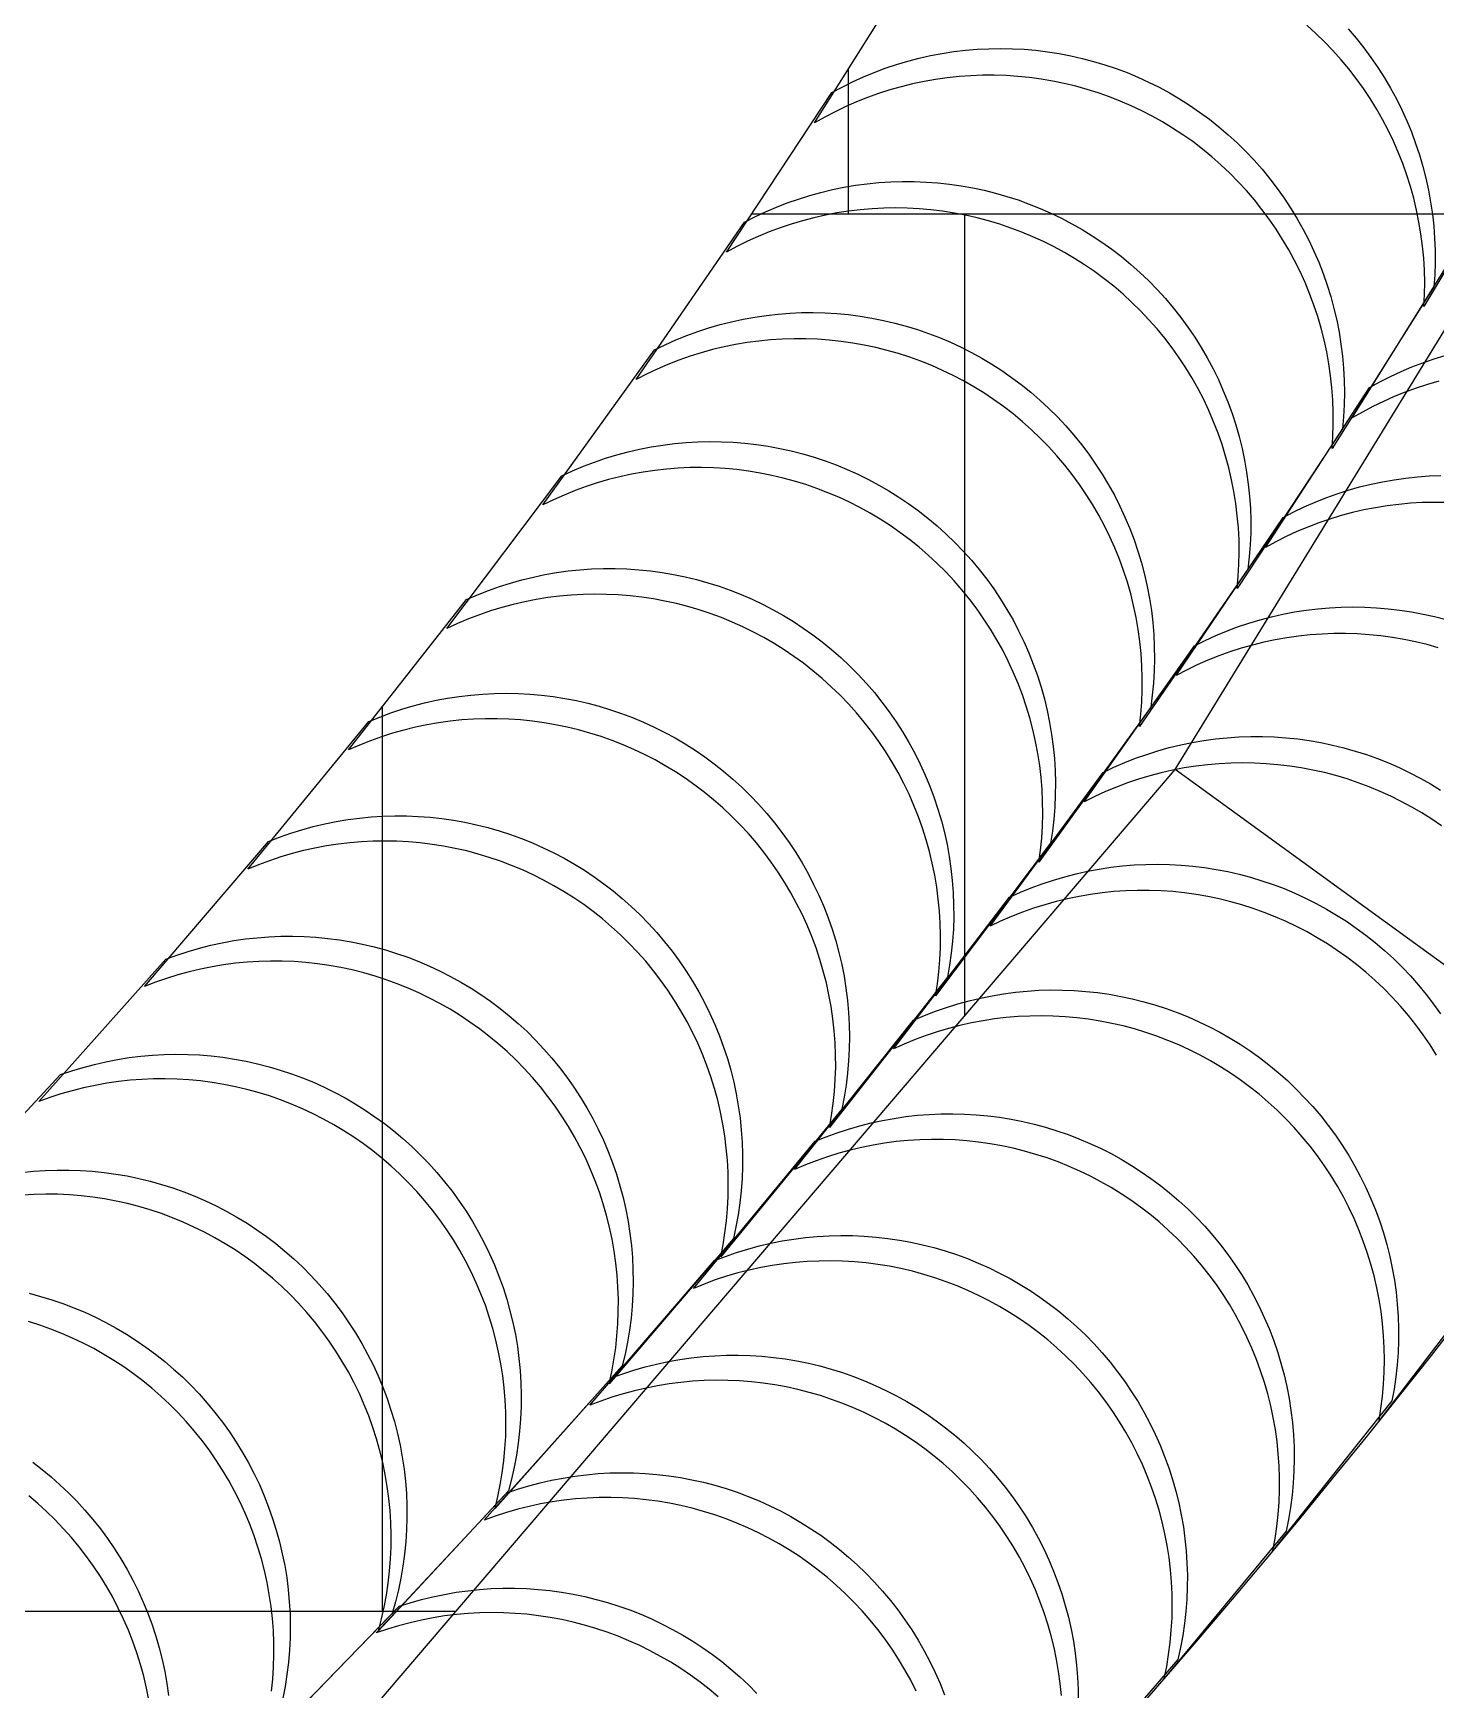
# Model space of a CAD drawing. Header units: metres. Extents: x -22.9 to 22.9, y -22.9 to 22.9.
# Drawn here: x 14.327 to 17.997, y -14.989 to -10.652 of the extents above; entities that cross this region are included whole.
import ezdxf

# ---------------------------------------------------------------- set-up
doc = ezdxf.new("R2010")
doc.units = ezdxf.units.M
for name, color, linetype in [('OBSERVED_CIRCULAR_SCAN', 3, 'Continuous'), ('SCAN_FOOTPRINTS', 5, 'Continuous'), ('TANK_BOUNDARY', 7, 'Continuous')]:
    doc.layers.add(name, color=color, linetype=linetype)

msp = doc.modelspace()

# ---------------------------------------------------------------- linework, layer by layer
at = {"layer": 'OBSERVED_CIRCULAR_SCAN'}
for p, q in [((17.3146, -12.5798), (19.0693, -9.7163)), ((16.4592, -10.7475), (16.4592, -11.1252)), ((16.2073, -11.1252), (18.1117, -11.1252)), ((16.764, -11.1252), (16.764, -13.2244)), ((15.24, -12.4166), (15.24, -14.7828)), ((15.1335, -15.1335), (17.3146, -12.5798)), ((18.4915, -13.4349), (17.3146, -12.5798)), ((12.9581, -14.7828), (15.433, -14.7828))]:
    msp.add_line(p, q, dxfattribs=at)
at = {"layer": 'SCAN_FOOTPRINTS'}
for points in [[(17.7678, -10.6413), (17.7885, -10.6654), (17.8083, -10.6903), (17.8272, -10.7158), (17.8453, -10.742), (17.8623, -10.7688), (17.8785, -10.7962), (17.8936, -10.8241), (17.9078, -10.8526), (17.9209, -10.8815), (17.933, -10.9109), (17.9441, -10.9407), (17.9541, -10.9709), (17.9631, -11.0014), (17.9709, -11.0322), (17.9777, -11.0633), (17.9833, -11.0945), (17.9879, -11.126), (17.9913, -11.1576), (17.9936, -11.1893), (17.9948, -11.2211), (17.9949, -11.2528), (17.9939, -11.2846), (17.9917, -11.3163), (17.7254, -11.7395), (17.7254, -11.7395), (17.7275, -11.7078), (17.7286, -11.676), (17.7285, -11.6442), (17.7273, -11.6125), (17.725, -11.5808), (17.7216, -11.5492), (17.717, -11.5177), (17.7113, -11.4864), (17.7046, -11.4554), (17.6967, -11.4246), (17.6878, -11.3941), (17.6778, -11.3639), (17.6667, -11.3341), (17.6546, -11.3047), (17.6415, -11.2758), (17.6273, -11.2473), (17.6121, -11.2194), (17.596, -11.192), (17.5789, -11.1652), (17.5609, -11.139), (17.542, -11.1135), (17.5221, -11.0886), (17.5015, -11.0645), (17.4799, -11.0411), (17.4576, -11.0185), (17.4345, -10.9967), (17.4106, -10.9757), (17.386, -10.9556), (17.3607, -10.9363), (17.3347, -10.918), (17.3081, -10.9006), (17.2818, -10.8847), (17.2549, -10.8696), (17.2275, -10.8555), (17.1997, -10.8423), (17.1714, -10.8301), (17.1427, -10.8189), (17.1137, -10.8086), (17.0843, -10.7994), (17.0547, -10.7911), (17.0247, -10.7839), (16.9946, -10.7777), (16.9642, -10.7726), (16.9337, -10.7685), (16.9031, -10.7654), (16.8723, -10.7634), (16.8416, -10.7624), (16.8108, -10.7625), (16.78, -10.7636), (16.7493, -10.7658), (16.7186, -10.7691), (16.6882, -10.7733), (16.6578, -10.7787), (16.6277, -10.785), (16.5978, -10.7924), (16.5682, -10.8008), (16.5389, -10.8103), (16.5099, -10.8207), (16.4813, -10.8321), (16.4531, -10.8444), (16.4253, -10.8578), (16.398, -10.872), (16.3713, -10.8872), (16.6376, -10.4641)], [(18.2232, -10.9396), (17.9658, -11.3682), (17.9658, -11.3682), (17.9673, -11.3364), (17.9677, -11.3047), (17.9669, -11.2729), (17.9651, -11.2411), (17.9621, -11.2095), (17.958, -11.178), (17.9528, -11.1466), (17.9465, -11.1155), (17.9391, -11.0846), (17.9306, -11.0539), (17.921, -11.0236), (17.9104, -10.9937), (17.8987, -10.9641), (17.886, -10.935), (17.8722, -10.9063), (17.8575, -10.8782), (17.8417, -10.8505), (17.825, -10.8235), (17.8074, -10.797), (17.7888, -10.7712), (17.7694, -10.7461), (17.749, -10.7217), (17.7278, -10.698), (17.7058, -10.6751), (17.683, -10.6529), (17.6594, -10.6316)], [(18.0044, -11.5635), (17.9748, -11.572), (17.9455, -11.5816), (17.9166, -11.5921), (17.888, -11.6036), (17.8599, -11.6161), (17.8322, -11.6296), (17.8049, -11.644), (17.7782, -11.6593), (18.0426, -11.2349)], [(18.023, -11.8808), (17.9922, -11.8805), (17.9614, -11.8811), (17.9307, -11.8829), (17.9, -11.8857), (17.8695, -11.8895), (17.8391, -11.8944), (17.8089, -11.9003), (17.7789, -11.9073), (17.7491, -11.9152), (17.7197, -11.9242), (17.6905, -11.9342), (17.6618, -11.9452), (17.6334, -11.9571), (17.6054, -11.9701), (17.5779, -11.9839), (17.5509, -11.9987), (17.8235, -11.5795), (17.8235, -11.5795), (17.8505, -11.5647), (17.878, -11.5509), (17.9059, -11.5379), (17.9343, -11.526), (17.9631, -11.515), (17.9922, -11.505), (18.0216, -11.496)], [(18.0034, -12.2609), (17.9738, -12.2526), (17.9438, -12.2454), (17.9137, -12.2392), (17.8833, -12.2341), (17.8528, -12.23), (17.8221, -12.2269), (17.7914, -12.2249), (17.7606, -12.224), (17.7298, -12.2241), (17.6991, -12.2252), (17.6684, -12.2274), (17.6377, -12.2307), (17.6072, -12.235), (17.5769, -12.2403), (17.5468, -12.2467), (17.5169, -12.2541), (17.4873, -12.2625), (17.458, -12.2719), (17.429, -12.2823), (17.4004, -12.2937), (17.3722, -12.3061), (17.3444, -12.3194), (17.3172, -12.3337), (17.5977, -11.9198), (17.5977, -11.9198), (17.625, -11.9056), (17.6527, -11.8922), (17.6809, -11.8798), (17.7095, -11.8684), (17.7385, -11.858), (17.7678, -11.8486), (17.7974, -11.8402), (17.8273, -11.8328), (17.8574, -11.8264), (17.8878, -11.8211), (17.9183, -11.8168), (17.9489, -11.8135), (17.9796, -11.8113), (18.0104, -11.8102)], [(18.0118, -12.7273), (17.9863, -12.71), (17.9603, -12.6935), (17.9337, -12.678), (17.9066, -12.6633), (17.8791, -12.6496), (17.851, -12.6369), (17.8226, -12.6251), (17.7937, -12.6143), (17.7645, -12.6045), (17.735, -12.5957), (17.7052, -12.5879), (17.6752, -12.5812), (17.6449, -12.5754), (17.6145, -12.5707), (17.5839, -12.5671), (17.5532, -12.5645), (17.5225, -12.5629), (17.4917, -12.5624), (17.4609, -12.563), (17.4302, -12.5646), (17.3995, -12.5673), (17.3689, -12.571), (17.3385, -12.5757), (17.3083, -12.5815), (17.2782, -12.5884), (17.2484, -12.5962), (17.219, -12.6051), (17.1898, -12.6149), (17.161, -12.6258), (17.1325, -12.6376), (17.1045, -12.6504), (17.077, -12.6642), (17.3654, -12.2557), (17.3654, -12.2557), (17.393, -12.242), (17.421, -12.2292), (17.4494, -12.2174), (17.4782, -12.2065), (17.5074, -12.1966), (17.5369, -12.1878), (17.5667, -12.1799), (17.5967, -12.1731), (17.6269, -12.1673), (17.6573, -12.1626), (17.6879, -12.1589), (17.7186, -12.1562), (17.7493, -12.1546), (17.7801, -12.154), (17.8109, -12.1545), (17.8417, -12.1561), (17.8724, -12.1587), (17.9029, -12.1623), (17.9334, -12.167), (17.9636, -12.1727), (17.9937, -12.1795), (18.0235, -12.1873)], [(17.9989, -13.327), (17.9818, -13.3002), (17.9638, -13.274), (17.9449, -13.2484), (17.9252, -13.2235), (17.9045, -13.1994), (17.883, -13.176), (17.8607, -13.1533), (17.8376, -13.1315), (17.8138, -13.1104), (17.7892, -13.0903), (17.7639, -13.071), (17.7388, -13.0532), (17.7131, -13.0362), (17.6868, -13.0202), (17.66, -13.005), (17.6327, -12.9908), (17.6049, -12.9775), (17.5767, -12.9652), (17.5481, -12.9539), (17.5191, -12.9435), (17.4897, -12.9341), (17.4601, -12.9258), (17.4302, -12.9184), (17.4001, -12.9121), (17.3697, -12.9069), (17.3392, -12.9026), (17.3086, -12.8994), (17.2779, -12.8973), (17.2471, -12.8962), (17.2163, -12.8962), (17.1855, -12.8972), (17.1548, -12.8993), (17.1242, -12.9024), (17.0937, -12.9066), (17.0633, -12.9118), (17.0332, -12.918), (17.0032, -12.9253), (16.9736, -12.9336), (16.9442, -12.9429), (16.9152, -12.9532), (16.8866, -12.9645), (16.8583, -12.9767), (16.8305, -12.9899), (17.1267, -12.5871), (17.1267, -12.5871), (17.1545, -12.5739), (17.1828, -12.5617), (17.2114, -12.5504), (17.2405, -12.5401), (17.2698, -12.5308), (17.2995, -12.5225), (17.3294, -12.5152), (17.3595, -12.509), (17.3899, -12.5037), (17.4204, -12.4996), (17.451, -12.4965), (17.4818, -12.4944), (17.5125, -12.4934), (17.5433, -12.4934), (17.5741, -12.4945), (17.6048, -12.4966), (17.6354, -12.4998), (17.6659, -12.504), (17.6963, -12.5093), (17.7264, -12.5156), (17.7563, -12.523), (17.786, -12.5313), (17.8153, -12.5407), (17.8443, -12.5511), (17.8729, -12.5624), (17.9011, -12.5747), (17.9289, -12.588), (17.9562, -12.6022), (17.983, -12.6174), (18.0093, -12.6334)], [(18.1523, -13.8864), (17.8484, -14.2834), (17.8484, -14.2834), (17.8534, -14.252), (17.8574, -14.2205), (17.8602, -14.1888), (17.8619, -14.1571), (17.8625, -14.1253), (17.8619, -14.0935), (17.8603, -14.0618), (17.8575, -14.0301), (17.8536, -13.9986), (17.8486, -13.9672), (17.8425, -13.936), (17.8353, -13.905), (17.827, -13.8743), (17.8176, -13.844), (17.8072, -13.8139), (17.7957, -13.7843), (17.7832, -13.7551), (17.7696, -13.7264), (17.755, -13.6981), (17.7395, -13.6704), (17.723, -13.6432), (17.7055, -13.6167), (17.6871, -13.5908), (17.6678, -13.5655), (17.6476, -13.5409), (17.6266, -13.5171), (17.6047, -13.494), (17.582, -13.4718), (17.5586, -13.4503), (17.5344, -13.4297), (17.5095, -13.4099), (17.4847, -13.3916), (17.4594, -13.3742), (17.4334, -13.3576), (17.4069, -13.3419), (17.3799, -13.3272), (17.3523, -13.3134), (17.3244, -13.3005), (17.296, -13.2886), (17.2672, -13.2777), (17.238, -13.2678), (17.2085, -13.2589), (17.1788, -13.2509), (17.1488, -13.2441), (17.1185, -13.2382), (17.0881, -13.2334), (17.0576, -13.2296), (17.0269, -13.2269), (16.9961, -13.2252), (16.9654, -13.2246), (16.9346, -13.225), (16.9038, -13.2265), (16.8731, -13.229), (16.8425, -13.2326), (16.8121, -13.2372), (16.7818, -13.2429), (16.7518, -13.2496), (16.722, -13.2573), (16.6924, -13.266), (16.6632, -13.2758), (16.6344, -13.2865), (16.6059, -13.2982), (16.5778, -13.3109), (16.8817, -12.9139), (16.8817, -12.9139), (16.9098, -12.9012), (16.9383, -12.8895), (16.9671, -12.8787), (16.9963, -12.869), (17.0259, -12.8603), (17.0557, -12.8525), (17.0857, -12.8458), (17.116, -12.8402), (17.1464, -12.8356), (17.177, -12.832), (17.2077, -12.8294), (17.2385, -12.828), (17.2693, -12.8275), (17.3, -12.8282), (17.3308, -12.8298), (17.3615, -12.8326), (17.392, -12.8363), (17.4224, -12.8412), (17.4527, -12.847), (17.4827, -12.8539), (17.5124, -12.8618), (17.5419, -12.8707), (17.5711, -12.8807), (17.5999, -12.8916), (17.6283, -12.9035), (17.6562, -12.9163), (17.6838, -12.9302), (17.7108, -12.9449), (17.7373, -12.9606), (17.7633, -12.9771), (17.7886, -12.9946), (17.8134, -13.0129), (17.8383, -13.0326), (17.8625, -13.0532), (17.8859, -13.0747), (17.9086, -13.097), (17.9305, -13.1201), (17.9515, -13.1439), (17.9717, -13.1685), (17.991, -13.1937), (18.0094, -13.2196)], [(14.0584, -13.7445), (14.3988, -13.3783), (14.3988, -13.3783), (14.428, -13.3684), (14.4574, -13.3594), (14.4872, -13.3515), (14.5172, -13.3446), (14.5474, -13.3387), (14.5778, -13.3339), (14.6084, -13.3301), (14.6391, -13.3274), (14.6698, -13.3257), (14.7006, -13.325), (14.7314, -13.3254), (14.7621, -13.3269), (14.7928, -13.3294), (14.8234, -13.333), (14.8539, -13.3376), (14.8841, -13.3432), (14.9142, -13.3499), (14.944, -13.3576), (14.9735, -13.3663), (15.0028, -13.3761), (15.0316, -13.3868), (15.0601, -13.3985), (15.0882, -13.4111), (15.1158, -13.4248), (15.1429, -13.4393), (15.1696, -13.4548), (15.1956, -13.4712), (15.2211, -13.4884), (15.246, -13.5065), (15.2703, -13.5255), (15.2939, -13.5453), (15.3168, -13.5659), (15.3397, -13.5879), (15.3618, -13.6108), (15.3831, -13.6344), (15.4035, -13.6587), (15.4231, -13.6838), (15.4417, -13.7095), (15.4595, -13.7359), (15.4763, -13.7629), (15.4921, -13.7904), (15.507, -13.8185), (15.5208, -13.8471), (15.5337, -13.8762), (15.5455, -13.9057), (15.5562, -13.9356), (15.5659, -13.9659), (15.5745, -13.9965), (15.582, -14.0274), (15.5885, -14.0585), (15.5938, -14.0899), (15.598, -14.1214), (15.6011, -14.153), (15.6031, -14.1847), (15.6039, -14.2165), (15.6037, -14.2483), (15.6023, -14.28), (15.5998, -14.3117), (15.5962, -14.3433), (15.5914, -14.3747), (15.5856, -14.406), (15.5787, -14.437), (15.5706, -14.4678), (15.2302, -14.834), (15.2302, -14.834), (15.2382, -14.8032), (15.2452, -14.7722), (15.251, -14.7409), (15.2557, -14.7095), (15.2594, -14.6779), (15.2619, -14.6462), (15.2632, -14.6145), (15.2635, -14.5827), (15.2626, -14.5509), (15.2607, -14.5192), (15.2576, -14.4876), (15.2533, -14.4561), (15.248, -14.4247), (15.2416, -14.3936), (15.2341, -14.3627), (15.2254, -14.3321), (15.2158, -14.3018), (15.205, -14.2719), (15.1932, -14.2424), (15.1804, -14.2133), (15.1665, -14.1847), (15.1517, -14.1566), (15.1358, -14.1291), (15.119, -14.1021), (15.1013, -14.0757), (15.0826, -14.05), (15.0631, -14.0249), (15.0426, -14.0006), (15.0213, -13.977), (14.9992, -13.9541), (14.9763, -13.9321), (14.9534, -13.9115), (14.9298, -13.8917), (14.9056, -13.8727), (14.8807, -13.8546), (14.8552, -13.8374), (14.8291, -13.821), (14.8025, -13.8055), (14.7754, -13.7909), (14.7477, -13.7773), (14.7197, -13.7647), (14.6912, -13.753), (14.6623, -13.7422), (14.6331, -13.7325), (14.6036, -13.7238), (14.5738, -13.7161), (14.5437, -13.7094), (14.5134, -13.7038), (14.483, -13.6992), (14.4524, -13.6956), (14.4217, -13.6931), (14.3909, -13.6916), (14.3602, -13.6912), (14.3294, -13.6919), (14.2986, -13.6935)], [(14.2973, -13.6343), (14.3279, -13.6311), (14.3586, -13.629), (14.3894, -13.628), (14.4202, -13.628), (14.451, -13.629), (14.4817, -13.6311), (14.5123, -13.6343), (14.5428, -13.6385), (14.5732, -13.6437), (14.6033, -13.65), (14.6332, -13.6573), (14.6629, -13.6656), (14.6922, -13.6749), (14.7212, -13.6853), (14.7499, -13.6966), (14.7781, -13.7089), (14.8059, -13.7221), (14.8332, -13.7363), (14.8601, -13.7514), (14.8864, -13.7675), (14.9121, -13.7844), (14.9372, -13.8022), (14.9617, -13.8208), (14.9856, -13.8403), (15.0088, -13.8605), (15.0313, -13.8816), (15.0537, -13.9041), (15.0753, -13.9274), (15.0961, -13.9515), (15.116, -13.9762), (15.1351, -14.0017), (15.1532, -14.0278), (15.1704, -14.0545), (15.1866, -14.0819), (15.2019, -14.1097), (15.2161, -14.1381), (15.2294, -14.167), (15.2416, -14.1964), (15.2528, -14.2261), (15.2629, -14.2563), (15.272, -14.2867), (15.28, -14.3175), (15.2868, -14.3485), (15.2926, -14.3798), (15.2973, -14.4112), (15.3008, -14.4428), (15.3033, -14.4745), (15.3046, -14.5063), (15.3048, -14.5381), (15.3039, -14.5698), (15.3018, -14.6015), (15.2987, -14.6332), (15.2944, -14.6647), (15.289, -14.696), (15.2825, -14.7271), (15.2749, -14.758), (15.2663, -14.7886), (14.9183, -15.1476)], [(17.0175, -15.0039), (17.0143, -14.9723), (17.01, -14.9408), (17.0046, -14.9095), (16.9981, -14.8783), (16.9905, -14.8475), (16.9818, -14.8169), (16.972, -14.7867), (16.9612, -14.7568), (16.9493, -14.7273), (16.9364, -14.6983), (16.9224, -14.6697), (16.9075, -14.6416), (16.8916, -14.6141), (16.8747, -14.5872), (16.8569, -14.5608), (16.8382, -14.5352), (16.8185, -14.5102), (16.798, -14.4859), (16.7767, -14.4623), (16.7545, -14.4395), (16.7316, -14.4175), (16.7079, -14.3964), (16.6842, -14.3767), (16.6599, -14.3578), (16.6349, -14.3398), (16.6093, -14.3226), (16.5832, -14.3064), (16.5565, -14.291), (16.5293, -14.2765), (16.5016, -14.263), (16.4735, -14.2505), (16.445, -14.2389), (16.4161, -14.2283), (16.3868, -14.2186), (16.3573, -14.21), (16.3274, -14.2024), (16.2973, -14.1959), (16.267, -14.1904), (16.2366, -14.1859), (16.206, -14.1824), (16.1753, -14.18), (16.1445, -14.1787), (16.1137, -14.1784), (16.0829, -14.1791), (16.0522, -14.181), (16.0215, -14.1838), (15.991, -14.1877), (15.9606, -14.1927), (15.9304, -14.1987), (15.9004, -14.2057), (15.8707, -14.2137), (15.8413, -14.2228), (15.8122, -14.2328), (15.7834, -14.2439), (16.1097, -13.865), (16.1097, -13.865), (16.1384, -13.854), (16.1675, -13.8439), (16.197, -13.8349), (16.2267, -13.8268), (16.2567, -13.8198), (16.2869, -13.8138), (16.3173, -13.8089), (16.3478, -13.8049), (16.3785, -13.8021), (16.4092, -13.8003), (16.44, -13.7995), (16.4708, -13.7998), (16.5016, -13.8011), (16.5323, -13.8035), (16.5629, -13.807), (16.5933, -13.8115), (16.6236, -13.817), (16.6537, -13.8236), (16.6835, -13.8312), (16.7131, -13.8398), (16.7424, -13.8494), (16.7713, -13.86), (16.7998, -13.8716), (16.8279, -13.8841), (16.8556, -13.8977), (16.8828, -13.9121), (16.9095, -13.9275), (16.9356, -13.9438), (16.9612, -13.9609), (16.9861, -13.9789), (17.0105, -13.9978), (17.0341, -14.0175), (17.0578, -14.0387), (17.0808, -14.0607), (17.103, -14.0834), (17.1243, -14.107), (17.1448, -14.1313), (17.1644, -14.1563), (17.1832, -14.182), (17.201, -14.2083), (17.2179, -14.2352), (17.2338, -14.2627), (17.2487, -14.2908), (17.2626, -14.3194), (17.2756, -14.3484), (17.2874, -14.3779), (17.2983, -14.4078), (17.308, -14.438), (17.3167, -14.4686), (17.3243, -14.4995), (17.3309, -14.5306), (17.3363, -14.5619), (17.3406, -14.5934), (17.3438, -14.625), (17.3458, -14.6567), (17.3468, -14.6885), (17.3466, -14.7203), (17.3453, -14.7521), (17.3429, -14.7838), (17.3394, -14.8153), (17.3347, -14.8468), (17.3289, -14.8781), (17.3221, -14.9091), (16.9958, -15.288)], [(14.3162, -13.9508), (14.346, -13.9588), (14.3754, -13.9677), (14.4046, -13.9776), (14.4334, -13.9886), (14.4618, -14.0005), (14.4897, -14.0134), (14.5172, -14.0272), (14.5443, -14.0419), (14.5708, -14.0576), (14.5967, -14.0742), (14.6221, -14.0916), (14.6469, -14.1099), (14.671, -14.1291), (14.6944, -14.149), (14.7172, -14.1698), (14.7392, -14.1913), (14.7612, -14.2143), (14.7823, -14.238), (14.8026, -14.2625), (14.822, -14.2877), (14.8405, -14.3135), (14.8581, -14.34), (14.8747, -14.3671), (14.8904, -14.3947), (14.905, -14.4229), (14.9187, -14.4516), (14.9314, -14.4808), (14.943, -14.5104), (14.9535, -14.5404), (14.963, -14.5707), (14.9715, -14.6014), (14.9788, -14.6323), (14.985, -14.6634), (14.9902, -14.6948), (14.9942, -14.7264), (14.9971, -14.758), (14.9989, -14.7897), (14.9995, -14.8215), (14.9991, -14.8533), (14.9975, -14.885), (14.9948, -14.9167), (14.991, -14.9483), (14.986, -14.9797), (14.98, -15.0109)], [(14.9507, -14.9922), (14.9539, -14.9606), (14.9559, -14.9289), (14.9568, -14.8971), (14.9566, -14.8653), (14.9553, -14.8335), (14.9529, -14.8018), (14.9493, -14.7703), (14.9446, -14.7388), (14.9388, -14.7076), (14.932, -14.6765), (14.924, -14.6458), (14.9149, -14.6153), (14.9048, -14.5852), (14.8936, -14.5554), (14.8814, -14.5261), (14.8681, -14.4972), (14.8539, -14.4688), (14.8386, -14.4409), (14.8224, -14.4136), (14.8052, -14.3868), (14.7871, -14.3607), (14.768, -14.3353), (14.7481, -14.3105), (14.7273, -14.2864), (14.7057, -14.2631), (14.6833, -14.2406), (14.6608, -14.2196), (14.6376, -14.1993), (14.6138, -14.1798), (14.5892, -14.1612), (14.5641, -14.1434), (14.5384, -14.1265), (14.5121, -14.1105), (14.4853, -14.0953), (14.4579, -14.0812), (14.4301, -14.0679), (14.4019, -14.0556), (14.3733, -14.0443), (14.3442, -14.034), (14.3149, -14.0246)], [(16.6375, -14.9921), (16.6231, -14.9638), (16.6077, -14.936), (16.5913, -14.9087), (16.574, -14.882), (16.5558, -14.856), (16.5366, -14.8306), (16.5166, -14.8059), (16.4957, -14.782), (16.474, -14.7588), (16.4515, -14.7364), (16.4282, -14.7147), (16.4049, -14.6946), (16.3809, -14.6753), (16.3563, -14.6568), (16.3311, -14.6391), (16.3052, -14.6223), (16.2789, -14.6064), (16.252, -14.5915), (16.2246, -14.5774), (16.1967, -14.5643), (16.1684, -14.5522), (16.1397, -14.541), (16.1106, -14.5309), (16.0812, -14.5217), (16.0515, -14.5135), (16.0216, -14.5064), (15.9914, -14.5003), (15.961, -14.4952), (15.9305, -14.4912), (15.8999, -14.4882), (15.8691, -14.4862), (15.8383, -14.4854), (15.8075, -14.4855), (15.7768, -14.4868), (15.7461, -14.489), (15.7155, -14.4924), (15.685, -14.4967), (15.6547, -14.5021), (15.6245, -14.5086), (15.5947, -14.516), (15.5651, -14.5245), (15.5358, -14.534), (15.5068, -14.5445), (15.8403, -14.172), (15.8403, -14.172), (15.8693, -14.1615), (15.8986, -14.152), (15.9282, -14.1435), (15.958, -14.136), (15.9882, -14.1296), (16.0185, -14.1242), (16.0489, -14.1198), (16.0796, -14.1165), (16.1103, -14.1142), (16.141, -14.113), (16.1718, -14.1128), (16.2026, -14.1137), (16.2333, -14.1156), (16.264, -14.1186), (16.2945, -14.1227), (16.3249, -14.1277), (16.3551, -14.1339), (16.385, -14.141), (16.4147, -14.1492), (16.4441, -14.1583), (16.4732, -14.1685), (16.5019, -14.1797), (16.5302, -14.1918), (16.558, -14.2049), (16.5855, -14.2189), (16.6124, -14.2339), (16.6387, -14.2498), (16.6646, -14.2666), (16.6898, -14.2842), (16.7144, -14.3027), (16.7384, -14.3221), (16.7617, -14.3422), (16.785, -14.3638), (16.8075, -14.3862), (16.8292, -14.4095), (16.8501, -14.4334), (16.8701, -14.4581), (16.8893, -14.4835), (16.9075, -14.5095), (16.9248, -14.5362), (16.9412, -14.5634), (16.9566, -14.5912), (16.9709, -14.6196), (16.9843, -14.6484), (16.9967, -14.6777), (17.008, -14.7074), (17.0182, -14.7375), (17.0274, -14.7679), (17.0355, -14.7987), (17.0426, -14.8297), (17.0485, -14.8609), (17.0533, -14.8923), (17.057, -14.9239), (17.0596, -14.9556), (17.061, -14.9873), (17.0614, -15.0191)], [(14.3258, -14.3928), (14.3502, -14.4116), (14.3739, -14.4312), (14.3969, -14.4517), (14.4192, -14.4729), (14.4408, -14.4948), (14.4623, -14.5183), (14.4829, -14.5425), (14.5027, -14.5674), (14.5215, -14.5929), (14.5395, -14.6192), (14.5565, -14.646), (14.5726, -14.6734), (14.5877, -14.7014), (14.6018, -14.7299), (14.6148, -14.7589), (14.6269, -14.7883), (14.6379, -14.8181), (14.6478, -14.8483), (14.6567, -14.8788), (14.6645, -14.9097), (14.6711, -14.9407), (14.6767, -14.972), (14.6812, -15.0035)], [(16.1195, -15.0071), (16.0959, -14.9873), (16.0717, -14.9683), (16.0468, -14.9502), (16.0213, -14.9329), (15.9952, -14.9165), (15.9686, -14.901), (15.9415, -14.8865), (15.9139, -14.8728), (15.8858, -14.8602), (15.8573, -14.8485), (15.8285, -14.8377), (15.7992, -14.828), (15.7697, -14.8193), (15.7399, -14.8115), (15.7098, -14.8049), (15.6796, -14.7992), (15.6491, -14.7946), (15.6185, -14.791), (15.5879, -14.7885), (15.5571, -14.787), (15.5263, -14.7866), (15.4955, -14.7872), (15.4648, -14.7889), (15.4341, -14.7916), (15.4035, -14.7954), (15.3731, -14.8002), (15.3429, -14.8061), (15.3129, -14.813), (15.2831, -14.8209), (15.2537, -14.8298), (15.2245, -14.8398), (15.5651, -14.4737), (15.5651, -14.4737), (15.5943, -14.4638), (15.6237, -14.4548), (15.6535, -14.4469), (15.6835, -14.44), (15.7137, -14.4342), (15.7441, -14.4293), (15.7747, -14.4256), (15.8054, -14.4228), (15.8361, -14.4211), (15.8669, -14.4205), (15.8977, -14.4209), (15.9284, -14.4224), (15.9591, -14.4249), (15.9897, -14.4285), (16.0202, -14.4331), (16.0504, -14.4388), (16.0805, -14.4455), (16.1103, -14.4532), (16.1398, -14.4619), (16.169, -14.4717), (16.1979, -14.4824), (16.2264, -14.4941), (16.2545, -14.5068), (16.2821, -14.5204), (16.3092, -14.535), (16.3358, -14.5505), (16.3619, -14.5669), (16.3874, -14.5841), (16.4123, -14.6023), (16.4365, -14.6212), (16.4601, -14.641), (16.483, -14.6616), (16.5059, -14.6837), (16.528, -14.7065), (16.5493, -14.7301), (16.5697, -14.7545), (16.5892, -14.7796), (16.6079, -14.8053), (16.6256, -14.8317), (16.6424, -14.8587), (16.6582, -14.8862), (16.6731, -14.9143), (16.6869, -14.9429), (16.6997, -14.972), (16.7115, -15.0016)], [(14.6296, -15.0152), (14.6234, -14.984), (14.6161, -14.9531), (14.6076, -14.9224), (14.5982, -14.8921), (14.5876, -14.8621), (14.576, -14.8325), (14.5633, -14.8033), (14.5497, -14.7747), (14.535, -14.7465), (14.5193, -14.7188), (14.5027, -14.6917), (14.4851, -14.6652), (14.4666, -14.6394), (14.4472, -14.6142), (14.4269, -14.5897), (14.4058, -14.566), (14.3838, -14.543), (14.3618, -14.5215), (14.339, -14.5007), (14.3156, -14.4808)], [(14.9366, -15.1295), (15.2841, -14.7701), (15.2841, -14.7701), (15.3135, -14.7607), (15.3431, -14.7524), (15.373, -14.745), (15.4032, -14.7387), (15.4335, -14.7334), (15.464, -14.7292), (15.4946, -14.726), (15.5253, -14.7238), (15.5561, -14.7228), (15.5869, -14.7227), (15.6177, -14.7237), (15.6484, -14.7258), (15.679, -14.7289), (15.7095, -14.7331), (15.7399, -14.7383), (15.7701, -14.7445), (15.8, -14.7518), (15.8296, -14.7601), (15.859, -14.7694), (15.888, -14.7797), (15.9167, -14.7909), (15.9449, -14.8032), (15.9727, -14.8164), (16.0001, -14.8306), (16.0269, -14.8457), (16.0532, -14.8616), (16.079, -14.8785), (16.1041, -14.8963), (16.1287, -14.9149), (16.1526, -14.9343), (16.1758, -14.9546), (16.1983, -14.9756), (16.2207, -14.9981)]]:
    msp.add_lwpolyline(points, dxfattribs=at)
for points in [[(16.4163, -10.8079), (16.4434, -10.7933), (16.471, -10.7796), (16.499, -10.7668), (16.5274, -10.7551), (16.5563, -10.7443), (16.5855, -10.7345), (16.615, -10.7256), (16.6448, -10.7179), (16.6748, -10.7111), (16.7051, -10.7054), (16.7355, -10.7007), (16.7661, -10.697), (16.7968, -10.6944), (16.8275, -10.6929), (16.8583, -10.6924), (16.8891, -10.6929), (16.9198, -10.6945), (16.9505, -10.6972), (16.9811, -10.7009), (17.0115, -10.7056), (17.0418, -10.7114), (17.0718, -10.7182), (17.1016, -10.7261), (17.131, -10.7349), (17.1602, -10.7448), (17.189, -10.7556), (17.2175, -10.7675), (17.2455, -10.7803), (17.273, -10.794), (17.3001, -10.8087), (17.3266, -10.8243), (17.3526, -10.8408), (17.3789, -10.8587), (17.4045, -10.8776), (17.4294, -10.8974), (17.4535, -10.918), (17.477, -10.9395), (17.4997, -10.9618), (17.5215, -10.9848), (17.5426, -11.0086), (17.5627, -11.0332), (17.582, -11.0585), (17.6004, -11.0844), (17.6179, -11.1109), (17.6344, -11.1381), (17.65, -11.1658), (17.6646, -11.194), (17.6781, -11.2228), (17.6907, -11.252), (17.7022, -11.2816), (17.7126, -11.3117), (17.722, -11.342), (17.7303, -11.3727), (17.7375, -11.4037), (17.7436, -11.4349), (17.7486, -11.4663), (17.7525, -11.4978), (17.7553, -11.5295), (17.757, -11.5612), (17.7575, -11.593), (17.7569, -11.6248), (17.7552, -11.6565), (17.7524, -11.6882), (17.4773, -12.1057), (17.4773, -12.1057), (17.4801, -12.074), (17.4818, -12.0423), (17.4824, -12.0105), (17.4819, -11.9787), (17.4802, -11.947), (17.4775, -11.9153), (17.4736, -11.8838), (17.4685, -11.8524), (17.4624, -11.8212), (17.4552, -11.7902), (17.4469, -11.7596), (17.4375, -11.7292), (17.4271, -11.6992), (17.4156, -11.6695), (17.4031, -11.6403), (17.3895, -11.6116), (17.3749, -11.5833), (17.3594, -11.5556), (17.3428, -11.5285), (17.3254, -11.5019), (17.307, -11.476), (17.2877, -11.4507), (17.2675, -11.4262), (17.2464, -11.4024), (17.2246, -11.3793), (17.2019, -11.357), (17.1785, -11.3355), (17.1543, -11.3149), (17.1294, -11.2951), (17.1038, -11.2763), (17.0776, -11.2583), (17.0516, -11.2418), (17.025, -11.2262), (16.998, -11.2115), (16.9704, -11.1978), (16.9424, -11.185), (16.914, -11.1732), (16.8851, -11.1623), (16.856, -11.1525), (16.8265, -11.1436), (16.7967, -11.1358), (16.7667, -11.1289), (16.7364, -11.1232), (16.706, -11.1184), (16.6754, -11.1147), (16.6448, -11.112), (16.614, -11.1104), (16.5832, -11.1099), (16.5524, -11.1104), (16.5217, -11.1119), (16.491, -11.1145), (16.4604, -11.1182), (16.43, -11.1229), (16.3997, -11.1286), (16.3697, -11.1354), (16.3399, -11.1432), (16.3104, -11.152), (16.2812, -11.1618), (16.2524, -11.1726), (16.2239, -11.1844), (16.1959, -11.1971), (16.1683, -11.2108), (16.1412, -11.2255), (16.4163, -10.8079)], [(16.1879, -11.1471), (16.2153, -11.133), (16.2431, -11.1199), (16.2714, -11.1078), (16.3001, -11.0966), (16.3292, -11.0864), (16.3586, -11.0772), (16.3882, -11.069), (16.4182, -11.0618), (16.4484, -11.0557), (16.4787, -11.0506), (16.5093, -11.0465), (16.5399, -11.0435), (16.5706, -11.0415), (16.6014, -11.0406), (16.6322, -11.0408), (16.663, -11.0419), (16.6937, -11.0442), (16.7243, -11.0475), (16.7548, -11.0518), (16.7851, -11.0572), (16.8152, -11.0636), (16.8451, -11.0711), (16.8747, -11.0795), (16.904, -11.089), (16.933, -11.0995), (16.9616, -11.1109), (16.9897, -11.1233), (17.0175, -11.1367), (17.0447, -11.151), (17.0715, -11.1663), (17.0977, -11.1824), (17.1234, -11.1994), (17.1492, -11.2179), (17.1744, -11.2373), (17.1989, -11.2576), (17.2226, -11.2787), (17.2456, -11.3007), (17.2678, -11.3234), (17.2892, -11.347), (17.3097, -11.3712), (17.3294, -11.3962), (17.3482, -11.4218), (17.366, -11.4481), (17.383, -11.475), (17.3989, -11.5025), (17.4139, -11.5306), (17.4279, -11.5591), (17.4408, -11.5881), (17.4528, -11.6176), (17.4636, -11.6475), (17.4735, -11.6777), (17.4822, -11.7083), (17.4899, -11.7391), (17.4964, -11.7702), (17.5019, -11.8015), (17.5062, -11.833), (17.5095, -11.8646), (17.5116, -11.8963), (17.5126, -11.9281), (17.5125, -11.9599), (17.5112, -11.9917), (17.5089, -12.0234), (17.5054, -12.055), (17.2217, -12.4667), (17.2217, -12.4667), (17.2252, -12.4351), (17.2275, -12.4034), (17.2288, -12.3716), (17.2289, -12.3398), (17.2279, -12.3081), (17.2258, -12.2763), (17.2225, -12.2447), (17.2182, -12.2132), (17.2127, -12.1819), (17.2062, -12.1508), (17.1985, -12.12), (17.1898, -12.0894), (17.1799, -12.0592), (17.1691, -12.0293), (17.1571, -11.9999), (17.1442, -11.9708), (17.1302, -11.9423), (17.1152, -11.9142), (17.0993, -11.8868), (17.0823, -11.8598), (17.0645, -11.8336), (17.0457, -11.8079), (17.026, -11.7829), (17.0055, -11.7587), (16.9841, -11.7352), (16.9619, -11.7124), (16.9389, -11.6905), (16.9152, -11.6693), (16.8907, -11.6491), (16.8655, -11.6297), (16.8397, -11.6112), (16.814, -11.5941), (16.7878, -11.578), (16.761, -11.5627), (16.7338, -11.5484), (16.706, -11.535), (16.6779, -11.5226), (16.6493, -11.5112), (16.6203, -11.5007), (16.591, -11.4912), (16.5614, -11.4828), (16.5315, -11.4753), (16.5014, -11.4689), (16.4711, -11.4636), (16.4406, -11.4592), (16.41, -11.4559), (16.3793, -11.4537), (16.3485, -11.4525), (16.3177, -11.4523), (16.2869, -11.4532), (16.2562, -11.4552), (16.2256, -11.4582), (16.195, -11.4623), (16.1647, -11.4674), (16.1345, -11.4735), (16.1045, -11.4807), (16.0749, -11.4889), (16.0455, -11.4981), (16.0164, -11.5083), (15.9877, -11.5195), (15.9594, -11.5316), (15.9316, -11.5448), (15.9042, -11.5588), (16.1879, -11.1471)], [(15.9525, -11.4815), (15.9802, -11.468), (16.0083, -11.4554), (16.0368, -11.4439), (16.0657, -11.4333), (16.095, -11.4237), (16.1246, -11.4151), (16.1544, -11.4075), (16.1845, -11.401), (16.2148, -11.3955), (16.2453, -11.391), (16.2759, -11.3876), (16.3066, -11.3852), (16.3373, -11.3839), (16.3681, -11.3836), (16.3989, -11.3844), (16.4297, -11.3862), (16.4603, -11.3891), (16.4909, -11.393), (16.5212, -11.398), (16.5514, -11.404), (16.5814, -11.4111), (16.6111, -11.4191), (16.6406, -11.4282), (16.6697, -11.4383), (16.6984, -11.4493), (16.7267, -11.4614), (16.7547, -11.4744), (16.7821, -11.4883), (16.8091, -11.5032), (16.8355, -11.519), (16.8614, -11.5357), (16.8867, -11.5533), (16.9121, -11.5723), (16.9369, -11.5922), (16.961, -11.613), (16.9843, -11.6346), (17.0068, -11.657), (17.0285, -11.6802), (17.0494, -11.7042), (17.0694, -11.7289), (17.0886, -11.7542), (17.1068, -11.7803), (17.1241, -11.8069), (17.1405, -11.8342), (17.1559, -11.862), (17.1702, -11.8903), (17.1836, -11.9192), (17.196, -11.9485), (17.2073, -11.9782), (17.2176, -12.0083), (17.2267, -12.0387), (17.2348, -12.0694), (17.2419, -12.1004), (17.2478, -12.1317), (17.2526, -12.1631), (17.2563, -12.1946), (17.2589, -12.2263), (17.2603, -12.2581), (17.2607, -12.2899), (17.2599, -12.3216), (17.258, -12.3534), (17.255, -12.385), (17.2508, -12.4165), (16.9586, -12.8223), (16.9586, -12.8223), (16.9628, -12.7907), (16.9658, -12.7591), (16.9677, -12.7274), (16.9685, -12.6956), (16.9681, -12.6638), (16.9667, -12.6321), (16.9641, -12.6004), (16.9604, -12.5688), (16.9556, -12.5374), (16.9497, -12.5062), (16.9426, -12.4751), (16.9345, -12.4444), (16.9253, -12.414), (16.9151, -12.3839), (16.9038, -12.3542), (16.8914, -12.3249), (16.878, -12.2961), (16.8637, -12.2677), (16.8483, -12.2399), (16.8319, -12.2127), (16.8146, -12.186), (16.7964, -12.16), (16.7772, -12.1346), (16.7572, -12.1099), (16.7363, -12.086), (16.7146, -12.0627), (16.6921, -12.0403), (16.6687, -12.0187), (16.6447, -11.9979), (16.6199, -11.978), (16.5945, -11.959), (16.5692, -11.9414), (16.5433, -11.9247), (16.5169, -11.9089), (16.4899, -11.8941), (16.4624, -11.8801), (16.4345, -11.8671), (16.4062, -11.8551), (16.3775, -11.844), (16.3484, -11.8339), (16.3189, -11.8248), (16.2892, -11.8168), (16.2592, -11.8097), (16.229, -11.8037), (16.1986, -11.7988), (16.1681, -11.7948), (16.1374, -11.7919), (16.1067, -11.7901), (16.0759, -11.7893), (16.0451, -11.7896), (16.0144, -11.7909), (15.9837, -11.7933), (15.9531, -11.7967), (15.9226, -11.8012), (15.8923, -11.8067), (15.8622, -11.8132), (15.8324, -11.8208), (15.8028, -11.8294), (15.7735, -11.839), (15.7446, -11.8496), (15.7161, -11.8612), (15.688, -11.8737), (15.6603, -11.8872), (15.9525, -11.4815)], [(15.7102, -11.8108), (15.7381, -11.7979), (15.7665, -11.786), (15.7953, -11.775), (15.8244, -11.765), (15.8539, -11.756), (15.8836, -11.7481), (15.9136, -11.7411), (15.9438, -11.7352), (15.9742, -11.7303), (16.0048, -11.7265), (16.0355, -11.7237), (16.0662, -11.722), (16.097, -11.7213), (16.1278, -11.7217), (16.1585, -11.7231), (16.1892, -11.7255), (16.2198, -11.7291), (16.2503, -11.7336), (16.2805, -11.7392), (16.3106, -11.7459), (16.3404, -11.7535), (16.37, -11.7622), (16.3992, -11.7719), (16.4281, -11.7826), (16.4566, -11.7942), (16.4847, -11.8069), (16.5123, -11.8204), (16.5395, -11.835), (16.5661, -11.8504), (16.5922, -11.8667), (16.6177, -11.884), (16.6427, -11.9021), (16.6677, -11.9216), (16.6921, -11.942), (16.7157, -11.9633), (16.7385, -11.9854), (16.7606, -12.0083), (16.7818, -12.032), (16.8022, -12.0563), (16.8217, -12.0814), (16.8403, -12.1072), (16.858, -12.1336), (16.8748, -12.1606), (16.8906, -12.1882), (16.9054, -12.2163), (16.9192, -12.245), (16.9319, -12.2741), (16.9437, -12.3036), (16.9544, -12.3336), (16.964, -12.3638), (16.9726, -12.3945), (16.98, -12.4254), (16.9864, -12.4565), (16.9917, -12.4878), (16.9958, -12.5194), (16.9989, -12.551), (17.0008, -12.5827), (17.0016, -12.6145), (17.0013, -12.6463), (16.9998, -12.678), (16.9973, -12.7097), (16.9936, -12.7413), (16.9888, -12.7727), (16.6882, -13.1723), (16.6882, -13.1723), (16.693, -13.1409), (16.6967, -13.1093), (16.6992, -13.0776), (16.7007, -13.0459), (16.701, -13.0141), (16.7002, -12.9823), (16.6983, -12.9506), (16.6952, -12.9189), (16.6911, -12.8874), (16.6858, -12.8561), (16.6794, -12.8249), (16.672, -12.794), (16.6634, -12.7634), (16.6538, -12.7331), (16.6431, -12.7032), (16.6314, -12.6736), (16.6186, -12.6445), (16.6048, -12.6159), (16.59, -12.5878), (16.5742, -12.5602), (16.5575, -12.5332), (16.5398, -12.5068), (16.5211, -12.481), (16.5016, -12.4559), (16.4812, -12.4315), (16.46, -12.4079), (16.438, -12.385), (16.4151, -12.3629), (16.3915, -12.3416), (16.3671, -12.3212), (16.3421, -12.3016), (16.3172, -12.2835), (16.2916, -12.2663), (16.2655, -12.25), (16.2389, -12.2345), (16.2117, -12.22), (16.1841, -12.2064), (16.156, -12.1938), (16.1275, -12.1821), (16.0986, -12.1715), (16.0694, -12.1618), (16.0399, -12.1531), (16.01, -12.1454), (15.98, -12.1388), (15.9497, -12.1332), (15.9192, -12.1286), (15.8886, -12.1251), (15.8579, -12.1226), (15.8272, -12.1212), (15.7964, -12.1208), (15.7656, -12.1215), (15.7349, -12.1233), (15.7042, -12.1261), (15.6736, -12.1299), (15.6432, -12.1348), (15.613, -12.1407), (15.583, -12.1476), (15.5533, -12.1556), (15.5238, -12.1646), (15.4947, -12.1746), (15.4659, -12.1855), (15.4375, -12.1975), (15.4096, -12.2104), (15.7102, -11.8108)], [(15.4611, -12.1351), (15.4893, -12.1228), (15.5179, -12.1114), (15.5469, -12.1011), (15.5762, -12.0917), (15.6059, -12.0833), (15.6358, -12.076), (15.6659, -12.0696), (15.6962, -12.0644), (15.7267, -12.0601), (15.7574, -12.0569), (15.7881, -12.0548), (15.8189, -12.0537), (15.8497, -12.0536), (15.8804, -12.0546), (15.9112, -12.0567), (15.9418, -12.0598), (15.9723, -12.064), (16.0026, -12.0692), (16.0328, -12.0754), (16.0627, -12.0827), (16.0924, -12.0909), (16.1217, -12.1002), (16.1508, -12.1105), (16.1794, -12.1218), (16.2077, -12.134), (16.2355, -12.1473), (16.2628, -12.1614), (16.2897, -12.1765), (16.316, -12.1925), (16.3418, -12.2094), (16.3669, -12.2271), (16.3915, -12.2457), (16.4161, -12.2658), (16.44, -12.2867), (16.4632, -12.3085), (16.4856, -12.331), (16.5072, -12.3544), (16.5279, -12.3785), (16.5478, -12.4033), (16.5668, -12.4288), (16.5848, -12.4549), (16.602, -12.4817), (16.6181, -12.509), (16.6334, -12.537), (16.6476, -12.5654), (16.6608, -12.5943), (16.6729, -12.6237), (16.6841, -12.6535), (16.6941, -12.6836), (16.7031, -12.7141), (16.711, -12.7449), (16.7179, -12.7759), (16.7236, -12.8072), (16.7282, -12.8386), (16.7317, -12.8702), (16.7341, -12.9019), (16.7353, -12.9337), (16.7355, -12.9655), (16.7345, -12.9972), (16.7324, -13.029), (16.7292, -13.0606), (16.7248, -13.0921), (16.7194, -13.1234), (16.4105, -13.5166), (16.4105, -13.5166), (16.416, -13.4853), (16.4203, -13.4538), (16.4236, -13.4222), (16.4257, -13.3905), (16.4266, -13.3587), (16.4265, -13.3269), (16.4252, -13.2951), (16.4229, -13.2634), (16.4194, -13.2319), (16.4147, -13.2004), (16.409, -13.1691), (16.4022, -13.1381), (16.3943, -13.1073), (16.3853, -13.0768), (16.3752, -13.0467), (16.3641, -13.0169), (16.3519, -12.9875), (16.3387, -12.9586), (16.3245, -12.9302), (16.3093, -12.9023), (16.2931, -12.8749), (16.276, -12.8481), (16.2579, -12.822), (16.2389, -12.7965), (16.2191, -12.7717), (16.1983, -12.7476), (16.1767, -12.7243), (16.1544, -12.7017), (16.1312, -12.6799), (16.1073, -12.659), (16.0826, -12.6389), (16.0581, -12.6203), (16.0329, -12.6026), (16.0072, -12.5857), (15.9809, -12.5697), (15.954, -12.5546), (15.9267, -12.5405), (15.8988, -12.5273), (15.8706, -12.515), (15.8419, -12.5037), (15.8129, -12.4934), (15.7836, -12.4842), (15.7539, -12.4759), (15.724, -12.4686), (15.6938, -12.4624), (15.6635, -12.4572), (15.633, -12.453), (15.6023, -12.4499), (15.5716, -12.4479), (15.5408, -12.4468), (15.51, -12.4469), (15.4793, -12.448), (15.4485, -12.4501), (15.4179, -12.4533), (15.3874, -12.4576), (15.3571, -12.4629), (15.3269, -12.4692), (15.297, -12.4765), (15.2674, -12.4849), (15.2381, -12.4943), (15.2091, -12.5047), (15.1805, -12.516), (15.1522, -12.5283), (15.4611, -12.1351)], [(15.2053, -12.4541), (15.2337, -12.4424), (15.2626, -12.4316), (15.2918, -12.4219), (15.3213, -12.4131), (15.3511, -12.4054), (15.3812, -12.3986), (15.4114, -12.3929), (15.4419, -12.3883), (15.4724, -12.3847), (15.5031, -12.3821), (15.5339, -12.3806), (15.5647, -12.3802), (15.5955, -12.3807), (15.6262, -12.3824), (15.6569, -12.3851), (15.6874, -12.3888), (15.7179, -12.3936), (15.7481, -12.3995), (15.7781, -12.4063), (15.8079, -12.4142), (15.8374, -12.4231), (15.8665, -12.433), (15.8953, -12.4439), (15.9237, -12.4558), (15.9517, -12.4686), (15.9793, -12.4824), (16.0063, -12.4971), (16.0328, -12.5127), (16.0588, -12.5293), (16.0842, -12.5467), (16.109, -12.565), (16.1331, -12.5841), (16.1574, -12.6046), (16.1809, -12.6261), (16.2036, -12.6483), (16.2255, -12.6713), (16.2466, -12.6951), (16.2668, -12.7196), (16.2861, -12.7449), (16.3046, -12.7707), (16.3221, -12.7973), (16.3387, -12.8244), (16.3543, -12.8521), (16.3689, -12.8803), (16.3826, -12.909), (16.3952, -12.9382), (16.4067, -12.9678), (16.4172, -12.9978), (16.4266, -13.0282), (16.435, -13.0588), (16.4423, -13.0898), (16.4485, -13.1209), (16.4535, -13.1523), (16.4575, -13.1839), (16.4603, -13.2155), (16.462, -13.2473), (16.4626, -13.279), (16.4621, -13.3108), (16.4605, -13.3426), (16.4577, -13.3742), (16.4538, -13.4058), (16.4488, -13.4372), (16.4427, -13.4684), (16.1258, -13.8551), (16.1258, -13.8551), (16.1319, -13.8239), (16.1369, -13.7925), (16.1408, -13.7609), (16.1435, -13.7293), (16.1452, -13.6975), (16.1457, -13.6658), (16.1451, -13.634), (16.1434, -13.6022), (16.1405, -13.5706), (16.1366, -13.539), (16.1315, -13.5077), (16.1253, -13.4765), (16.1181, -13.4455), (16.1097, -13.4149), (16.1003, -13.3845), (16.0898, -13.3545), (16.0782, -13.3249), (16.0656, -13.2957), (16.052, -13.267), (16.0374, -13.2388), (16.0218, -13.2111), (16.0052, -13.184), (15.9877, -13.1574), (15.9692, -13.1316), (15.9498, -13.1063), (15.9296, -13.0818), (15.9085, -13.058), (15.8866, -13.035), (15.8639, -13.0128), (15.8404, -12.9914), (15.8162, -12.9708), (15.7921, -12.9517), (15.7673, -12.9334), (15.7419, -12.916), (15.7159, -12.8995), (15.6894, -12.8838), (15.6623, -12.8691), (15.6348, -12.8553), (15.6068, -12.8425), (15.5784, -12.8306), (15.5496, -12.8197), (15.5204, -12.8098), (15.4909, -12.8009), (15.4612, -12.793), (15.4312, -12.7862), (15.4009, -12.7803), (15.3705, -12.7756), (15.3399, -12.7718), (15.3093, -12.7691), (15.2785, -12.7675), (15.2477, -12.7669), (15.2169, -12.7673), (15.1862, -12.7688), (15.1555, -12.7714), (15.1249, -12.775), (15.0945, -12.7797), (15.0642, -12.7853), (15.0342, -12.7921), (15.0044, -12.7998), (14.9748, -12.8086), (14.9456, -12.8184), (14.9168, -12.8291), (14.8883, -12.8409), (15.2053, -12.4541)], [(14.9429, -12.7678), (14.9716, -12.7566), (15.0007, -12.7465), (15.0301, -12.7373), (15.0598, -12.7292), (15.0897, -12.722), (15.1199, -12.7159), (15.1503, -12.7109), (15.1808, -12.7069), (15.2114, -12.7039), (15.2422, -12.702), (15.273, -12.7011), (15.3037, -12.7013), (15.3345, -12.7025), (15.3652, -12.7048), (15.3958, -12.7081), (15.4263, -12.7125), (15.4566, -12.7179), (15.4867, -12.7244), (15.5166, -12.7319), (15.5462, -12.7404), (15.5755, -12.7499), (15.6044, -12.7604), (15.633, -12.7719), (15.6612, -12.7843), (15.6889, -12.7978), (15.7161, -12.8121), (15.7429, -12.8274), (15.7691, -12.8436), (15.7947, -12.8606), (15.8197, -12.8786), (15.8441, -12.8974), (15.8679, -12.917), (15.8917, -12.9381), (15.9147, -12.96), (15.9369, -12.9827), (15.9584, -13.0061), (15.9789, -13.0304), (15.9987, -13.0553), (16.0175, -13.0809), (16.0354, -13.1072), (16.0524, -13.134), (16.0684, -13.1615), (16.0834, -13.1895), (16.0974, -13.218), (16.1105, -13.247), (16.1224, -13.2765), (16.1334, -13.3063), (16.1433, -13.3365), (16.1521, -13.3671), (16.1598, -13.3979), (16.1664, -13.429), (16.1719, -13.4603), (16.1763, -13.4918), (16.1796, -13.5234), (16.1818, -13.5551), (16.1829, -13.5869), (16.1828, -13.6187), (16.1816, -13.6504), (16.1793, -13.6821), (16.1759, -13.7137), (16.1714, -13.7452), (16.1657, -13.7765), (16.159, -13.8075), (15.8341, -14.1876), (15.8341, -14.1876), (15.8408, -14.1565), (15.8465, -14.1252), (15.851, -14.0938), (15.8544, -14.0622), (15.8567, -14.0305), (15.8579, -13.9987), (15.858, -13.9669), (15.8569, -13.9351), (15.8547, -13.9034), (15.8514, -13.8718), (15.847, -13.8403), (15.8415, -13.809), (15.8349, -13.7779), (15.8271, -13.7471), (15.8183, -13.7166), (15.8085, -13.6864), (15.7975, -13.6565), (15.7855, -13.6271), (15.7725, -13.5981), (15.7585, -13.5695), (15.7435, -13.5415), (15.7274, -13.5141), (15.7105, -13.4872), (15.6926, -13.4609), (15.6737, -13.4353), (15.654, -13.4104), (15.6334, -13.3862), (15.612, -13.3627), (15.5898, -13.34), (15.5667, -13.3181), (15.5429, -13.297), (15.5192, -13.2774), (15.4948, -13.2586), (15.4698, -13.2407), (15.4441, -13.2236), (15.4179, -13.2074), (15.3912, -13.1921), (15.364, -13.1778), (15.3362, -13.1644), (15.3081, -13.1519), (15.2795, -13.1404), (15.2506, -13.1299), (15.2213, -13.1204), (15.1917, -13.1119), (15.1618, -13.1044), (15.1317, -13.098), (15.1014, -13.0926), (15.0709, -13.0882), (15.0403, -13.0848), (15.0096, -13.0825), (14.9788, -13.0813), (14.948, -13.0811), (14.9173, -13.082), (14.8865, -13.0839), (14.8559, -13.0869), (14.8253, -13.0909), (14.795, -13.096), (14.7648, -13.1021), (14.7348, -13.1092), (14.7051, -13.1173), (14.6757, -13.1265), (14.6467, -13.1367), (14.618, -13.1478), (14.9429, -12.7678)], [(14.674, -13.0759), (14.703, -13.0653), (14.7322, -13.0558), (14.7618, -13.0472), (14.7917, -13.0397), (14.8218, -13.0332), (14.8521, -13.0277), (14.8826, -13.0233), (14.9132, -13.0199), (14.9439, -13.0176), (14.9746, -13.0163), (15.0054, -13.0161), (15.0362, -13.0169), (15.0669, -13.0188), (15.0976, -13.0217), (15.1281, -13.0257), (15.1585, -13.0307), (15.1887, -13.0367), (15.2187, -13.0438), (15.2484, -13.0519), (15.2778, -13.061), (15.3069, -13.0712), (15.3356, -13.0823), (15.3639, -13.0943), (15.3918, -13.1074), (15.4192, -13.1214), (15.4462, -13.1363), (15.4726, -13.1521), (15.4985, -13.1689), (15.5237, -13.1865), (15.5484, -13.2049), (15.5724, -13.2242), (15.5957, -13.2443), (15.6191, -13.2659), (15.6416, -13.2882), (15.6634, -13.3114), (15.6843, -13.3353), (15.7044, -13.36), (15.7236, -13.3853), (15.7419, -13.4113), (15.7592, -13.4379), (15.7757, -13.4652), (15.7911, -13.4929), (15.8055, -13.5213), (15.819, -13.5501), (15.8314, -13.5793), (15.8427, -13.609), (15.8531, -13.6391), (15.8623, -13.6695), (15.8705, -13.7002), (15.8776, -13.7312), (15.8835, -13.7624), (15.8884, -13.7938), (15.8922, -13.8254), (15.8948, -13.8571), (15.8963, -13.8888), (15.8967, -13.9206), (15.896, -13.9524), (15.8942, -13.9841), (15.8912, -14.0158), (15.8871, -14.0473), (15.8819, -14.0786), (15.8756, -14.1098), (15.8682, -14.1407), (15.5355, -14.5139), (15.5355, -14.5139), (15.5429, -14.483), (15.5492, -14.4518), (15.5544, -14.4205), (15.5584, -14.3889), (15.5614, -14.3573), (15.5632, -14.3256), (15.564, -14.2938), (15.5636, -14.262), (15.562, -14.2303), (15.5594, -14.1986), (15.5556, -14.167), (15.5508, -14.1356), (15.5448, -14.1044), (15.5377, -14.0734), (15.5296, -14.0427), (15.5203, -14.0123), (15.51, -13.9822), (15.4986, -13.9525), (15.4862, -13.9233), (15.4728, -13.8944), (15.4583, -13.8661), (15.4429, -13.8383), (15.4265, -13.8111), (15.4091, -13.7845), (15.3908, -13.7585), (15.3716, -13.7332), (15.3516, -13.7085), (15.3306, -13.6846), (15.3089, -13.6614), (15.2863, -13.6391), (15.2629, -13.6175), (15.2396, -13.5974), (15.2156, -13.5781), (15.191, -13.5596), (15.1657, -13.542), (15.1398, -13.5253), (15.1134, -13.5095), (15.0865, -13.4946), (15.0591, -13.4806), (15.0312, -13.4675), (15.0028, -13.4555), (14.9741, -13.4444), (14.945, -13.4342), (14.9156, -13.4251), (14.8859, -13.417), (14.8559, -13.4099), (14.8258, -13.4039), (14.7954, -13.3989), (14.7648, -13.3949), (14.7342, -13.392), (14.7034, -13.3901), (14.6727, -13.3893), (14.6419, -13.3895), (14.6111, -13.3908), (14.5804, -13.3931), (14.5498, -13.3965), (14.5193, -13.4009), (14.489, -13.4064), (14.4589, -13.4129), (14.4291, -13.4204), (14.3995, -13.429), (14.3702, -13.4385), (14.3413, -13.4491), (14.674, -13.0759)], [(16.6305, -13.2358), (16.6588, -13.2237), (16.6875, -13.2125), (16.7165, -13.2024), (16.7459, -13.1932), (16.7756, -13.185), (16.8056, -13.1779), (16.8358, -13.1718), (16.8661, -13.1667), (16.8967, -13.1626), (16.9273, -13.1596), (16.958, -13.1577), (16.9888, -13.1568), (17.0196, -13.157), (17.0504, -13.1582), (17.0811, -13.1605), (17.1117, -13.1638), (17.1422, -13.1681), (17.1725, -13.1735), (17.2026, -13.18), (17.2325, -13.1874), (17.2621, -13.1959), (17.2914, -13.2054), (17.3203, -13.2159), (17.3489, -13.2274), (17.3771, -13.2398), (17.4048, -13.2532), (17.4321, -13.2675), (17.4588, -13.2828), (17.485, -13.299), (17.5107, -13.316), (17.5357, -13.3339), (17.5601, -13.3527), (17.5846, -13.3729), (17.6084, -13.394), (17.6314, -13.416), (17.6537, -13.4387), (17.6751, -13.4622), (17.6956, -13.4864), (17.7154, -13.5113), (17.7342, -13.5369), (17.7521, -13.5632), (17.769, -13.5901), (17.785, -13.6176), (17.8, -13.6456), (17.8141, -13.6741), (17.8271, -13.7031), (17.839, -13.7326), (17.85, -13.7624), (17.8598, -13.7926), (17.8686, -13.8232), (17.8763, -13.854), (17.8829, -13.8851), (17.8884, -13.9164), (17.8928, -13.9479), (17.8961, -13.9795), (17.8983, -14.0112), (17.8993, -14.043), (17.8993, -14.0748), (17.8981, -14.1065), (17.8958, -14.1382), (17.8923, -14.1698), (17.8878, -14.2013), (17.8821, -14.2326), (17.5706, -14.6237), (17.5706, -14.6237), (17.5763, -14.5924), (17.5808, -14.561), (17.5843, -14.5294), (17.5866, -14.4977), (17.5878, -14.4659), (17.5879, -14.4341), (17.5868, -14.4023), (17.5847, -14.3706), (17.5814, -14.339), (17.577, -14.3075), (17.5715, -14.2762), (17.5648, -14.2451), (17.5571, -14.2143), (17.5483, -14.1838), (17.5385, -14.1535), (17.5276, -14.1237), (17.5156, -14.0942), (17.5026, -14.0652), (17.4886, -14.0367), (17.4735, -14.0087), (17.4575, -13.9812), (17.4406, -13.9543), (17.4227, -13.9281), (17.4039, -13.9025), (17.3842, -13.8775), (17.3636, -13.8533), (17.3422, -13.8298), (17.3199, -13.8071), (17.2969, -13.7852), (17.2731, -13.7641), (17.2486, -13.7438), (17.2242, -13.7251), (17.1992, -13.7071), (17.1735, -13.6901), (17.1473, -13.6739), (17.1206, -13.6587), (17.0933, -13.6443), (17.0656, -13.6309), (17.0374, -13.6185), (17.0089, -13.607), (16.9799, -13.5965), (16.9506, -13.587), (16.921, -13.5786), (16.8911, -13.5711), (16.861, -13.5647), (16.8307, -13.5593), (16.8002, -13.5549), (16.7696, -13.5516), (16.7389, -13.5493), (16.7081, -13.5481), (16.6773, -13.5479), (16.6466, -13.5488), (16.6158, -13.5508), (16.5852, -13.5538), (16.5547, -13.5578), (16.5243, -13.5629), (16.4941, -13.569), (16.4642, -13.5761), (16.4345, -13.5843), (16.4051, -13.5935), (16.376, -13.6037), (16.3473, -13.6148), (16.319, -13.627), (16.6305, -13.2358)], [(16.3731, -13.5529), (16.4016, -13.5413), (16.4305, -13.5307), (16.4598, -13.5211), (16.4894, -13.5125), (16.5192, -13.5049), (16.5493, -13.4983), (16.5796, -13.4928), (16.61, -13.4883), (16.6406, -13.4848), (16.6713, -13.4824), (16.7021, -13.4811), (16.7329, -13.4808), (16.7637, -13.4815), (16.7944, -13.4834), (16.8251, -13.4862), (16.8556, -13.4901), (16.886, -13.4951), (16.9162, -13.501), (16.9462, -13.5081), (16.9759, -13.5161), (17.0054, -13.5251), (17.0345, -13.5352), (17.0632, -13.5462), (17.0916, -13.5583), (17.1195, -13.5712), (17.147, -13.5852), (17.1739, -13.6), (17.2004, -13.6158), (17.2263, -13.6325), (17.2516, -13.65), (17.2763, -13.6684), (17.3003, -13.6876), (17.3244, -13.7083), (17.3478, -13.7299), (17.3704, -13.7522), (17.3922, -13.7754), (17.4132, -13.7993), (17.4333, -13.8239), (17.4525, -13.8492), (17.4708, -13.8752), (17.4882, -13.9018), (17.5046, -13.929), (17.5201, -13.9568), (17.5346, -13.9851), (17.548, -14.0139), (17.5605, -14.0431), (17.5719, -14.0728), (17.5822, -14.1028), (17.5915, -14.1332), (17.5997, -14.1639), (17.6068, -14.1949), (17.6128, -14.2261), (17.6178, -14.2575), (17.6216, -14.2891), (17.6242, -14.3208), (17.6258, -14.3525), (17.6262, -14.3843), (17.6255, -14.4161), (17.6237, -14.4478), (17.6208, -14.4795), (17.6168, -14.511), (17.6116, -14.5424), (17.6053, -14.5735), (17.2864, -14.9586), (17.2864, -14.9586), (17.2927, -14.9274), (17.2978, -14.8961), (17.3019, -14.8645), (17.3048, -14.8329), (17.3066, -14.8011), (17.3073, -14.7694), (17.3069, -14.7376), (17.3053, -14.7058), (17.3026, -14.6742), (17.2988, -14.6426), (17.2939, -14.6112), (17.2879, -14.58), (17.2808, -14.549), (17.2726, -14.5183), (17.2633, -14.4879), (17.253, -14.4578), (17.2416, -14.4282), (17.2291, -14.3989), (17.2156, -14.3701), (17.2012, -14.3418), (17.1857, -14.3141), (17.1693, -14.2869), (17.1519, -14.2603), (17.1336, -14.2343), (17.1143, -14.209), (17.0942, -14.1843), (17.0733, -14.1604), (17.0515, -14.1373), (17.0289, -14.115), (17.0055, -14.0934), (16.9814, -14.0727), (16.9573, -14.0535), (16.9326, -14.0351), (16.9073, -14.0175), (16.8814, -14.0009), (16.855, -13.9851), (16.828, -13.9702), (16.8006, -13.9563), (16.7726, -13.9433), (16.7443, -13.9313), (16.7155, -13.9203), (16.6864, -13.9102), (16.657, -13.9012), (16.6273, -13.8931), (16.5973, -13.8861), (16.5671, -13.8801), (16.5367, -13.8752), (16.5061, -13.8713), (16.4755, -13.8684), (16.4447, -13.8666), (16.414, -13.8659), (16.3832, -13.8662), (16.3524, -13.8675), (16.3217, -13.8699), (16.2911, -13.8734), (16.2606, -13.8779), (16.2304, -13.8834), (16.2003, -13.89), (16.1704, -13.8976), (16.1409, -13.9062), (16.1116, -13.9158), (16.0827, -13.9264), (16.0542, -13.938), (16.3731, -13.5529)]]:
    msp.add_lwpolyline(points, close=True, dxfattribs=at)
at = {"layer": 'TANK_BOUNDARY'}
msp.add_circle((0, 0), 22.86, dxfattribs=at)

doc.saveas('drawing.dxf')
